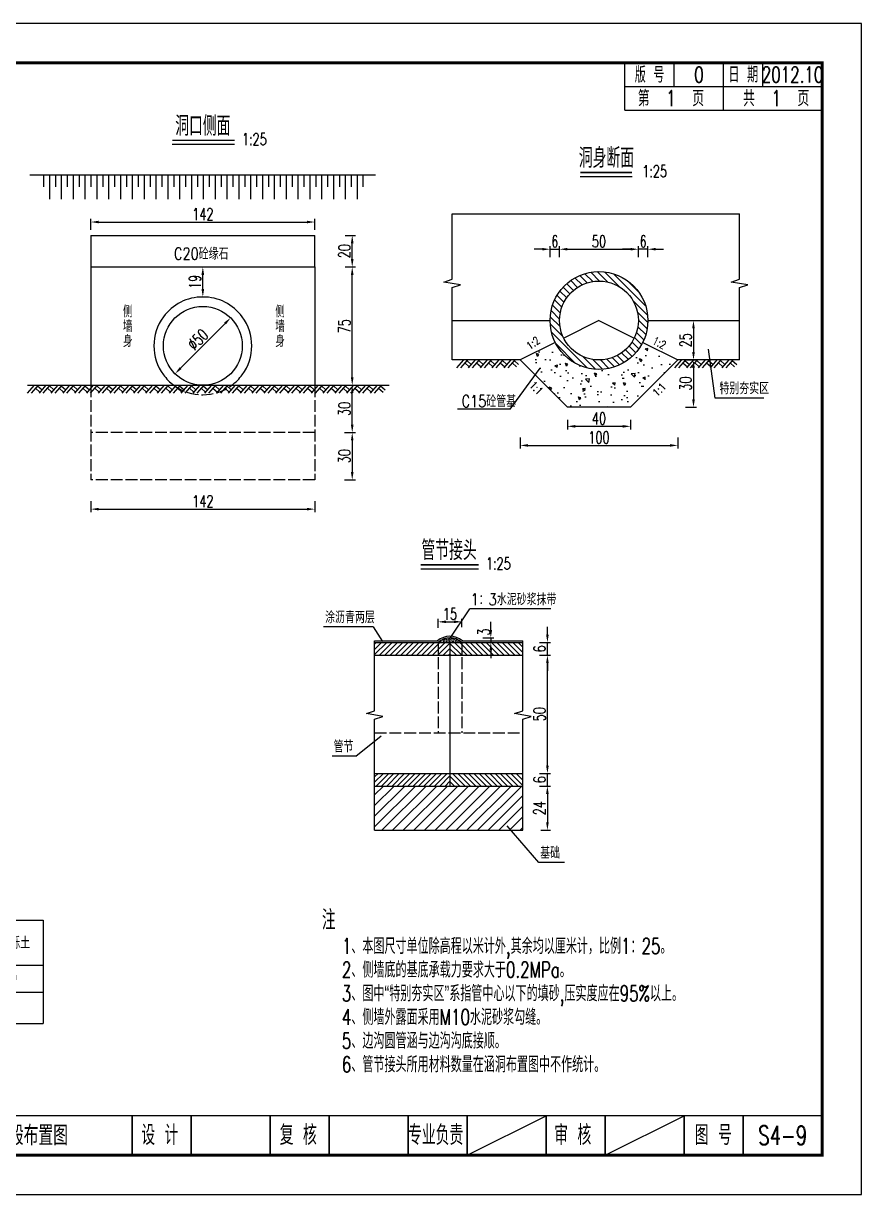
# Model space of a CAD drawing. Header units: millimetres. Extents: x -475 to 1205, y -1212 to 867.
# Drawn here: x 992.3 to 1204.8, y 569.9 to 866.9 of the extents above; entities that cross this region are included whole.
import ezdxf
from ezdxf.enums import TextEntityAlignment as Align

# ---------------------------------------------------------------- set-up
doc = ezdxf.new("R2010")
doc.units = ezdxf.units.MM
doc.header["$LTSCALE"] = 0.25
doc.header["$PDMODE"] = 32
doc.header["$PDSIZE"] = 0.5
doc.linetypes.add('ACAD_ISO02W100', pattern=[15, 12, -3])
for name, color, linetype in [('0_yellow', 2, 'Continuous'), ('1', 7, 'Continuous'), ('图框', 7, 'Continuous'), ('填充', 8, 'Continuous'), ('尺寸标注', 2, 'Continuous'), ('文字', 7, 'Continuous'), ('文字字符', 7, 'Continuous'), ('标注', 4, 'Continuous'), ('次轮廓线', 7, 'Continuous'), ('粗虚线', 1, 'Continuous'), ('结构', 7, 'Continuous'), ('钢筋1', 6, 'Continuous')]:
    doc.layers.add(name, color=color, linetype=linetype)
doc.styles.get("Standard").update_dxf_attribs({"font": 'simplex1.shx', "width": 0.7, "bigfont": 'hztxt.shx'})
doc.styles.add('text', font='romans__.shx', dxfattribs={"width": 0.8, "bigfont": 'hztxt.shx'})
doc.dimstyles.new('STANDARD-25', dxfattribs={"dimscale": 0, "dimtxt": 3, "dimasz": 2, "dimexe": 0.8, "dimexo": 1, "dimgap": 0.5, "dimtad": 1, "dimdec": 0, "dimlfac": 2.5, "dimzin": 9, "dimdsep": 46, "dimtxsty": 'Standard', "dimcen": 0.5, "dimclrd": 256, "dimclre": 256, "dimclrt": 7, "dimadec": 0, "dimazin": 2, "dimtfac": 1, "dimtdec": 0, "dimtix": 1, "dimtmove": 2, "dimatfit": 3, "dimfxl": 0, "dimtolj": 1, "dimtzin": 0, "dimlwd": -1, "dimlwe": -1, "dimarcsym": 0})
pattern_1 = [(45, (-134.8203, 480.7335), (-0.6735192, 0.6735192), [])]
pattern_2 = [(135, (-134.8203, 480.7335), (-0.6735192, -0.6735192), [])]

# ---------------------------------------------------------------- blocks, each defined once
blk = doc.blocks.new('*D41')
at = {"layer": 'Defpoints', "color": 0}
for p in [(1044.83, 792.25), (1030.73, 778.06)]:
    blk.add_point(p, dxfattribs=at)
at = {"layer": '标注'}
blk.add_line((1043.42, 790.83), (1032.14, 779.48), dxfattribs=at)
for points in [[(1043.18, 791.06), (1043.65, 790.59), (1044.83, 792.25)], [(1031.9, 779.72), (1032.37, 779.25), (1030.73, 778.06)]]:
    blk.add_solid(points, dxfattribs=at)
at = {"layer": '标注', "color": 7, "insert": (1036.51, 786.75), "char_height": 3, "attachment_point": 5, "rotation": 45.1685}
blk.add_mtext('\\A1;∅50', dxfattribs=at)
blk = doc.blocks.new('地面线')
at = {"layer": '填充'}
for p, q in [((-14.37, 0), (-16.14, -2)), ((-13.37, 0), (-15.14, -2)), ((-11.37, 0), (-13.14, -2)), ((-10.37, 0), (-12.14, -2)), ((-8.37, 0), (-10.14, -2)), ((-7.37, 0), (-9.14, -2)), ((-5.37, 0), (-7.14, -2)), ((-4.37, 0), (-6.14, -2)), ((-2.37, 0), (-4.14, -2)), ((-1.37, 0), (-3.14, -2)), ((-14.02, -0.75), (-12.89, -1.74)), ((-13.5, -0.15), (-12.37, -1.13)), ((-11.02, -0.75), (-9.89, -1.74)), ((-10.5, -0.15), (-9.37, -1.13)), ((-8.02, -0.75), (-6.89, -1.74)), ((-7.5, -0.15), (-6.37, -1.13)), ((-5.02, -0.75), (-3.89, -1.74)), ((-4.5, -0.15), (-3.37, -1.13)), ((-2.02, -0.75), (-0.89, -1.74)), ((-1.5, -0.15), (-0.37, -1.13))]:
    blk.add_line(p, q, dxfattribs=at)
blk = doc.blocks.new('*D42')
at = {"layer": 'Defpoints', "color": 0}
for p in [(1066.18, 816.55), (1009.38, 813.15), (1066.18, 813.15)]:
    blk.add_point(p, dxfattribs=at)
at = {"layer": '标注'}
for p, q in [((1009.38, 814.55), (1009.38, 817.35)), ((1066.18, 814.55), (1066.18, 817.35)), ((1011.38, 816.55), (1064.18, 816.55))]:
    blk.add_line(p, q, dxfattribs=at)
for points in [[(1011.38, 816.88), (1011.38, 816.22), (1009.38, 816.55)], [(1064.18, 816.88), (1064.18, 816.22), (1066.18, 816.55)]]:
    blk.add_solid(points, dxfattribs=at)
at = {"layer": '标注', "color": 7, "insert": (1037.78, 818.55), "char_height": 3, "attachment_point": 5}
blk.add_mtext('\\A1;142', dxfattribs=at)
blk = doc.blocks.new('*D43')
at = {"layer": 'Defpoints', "color": 0}
for p in [(1035.34, 805.15), (1037.78, 805.15), (1035.34, 797.55)]:
    blk.add_point(p, dxfattribs=at)
at = {"layer": '标注'}
for p, q in [((1036.34, 805.15), (1038.58, 805.15)), ((1037.78, 799.55), (1037.78, 803.15)), ((1036.34, 797.55), (1038.58, 797.55))]:
    blk.add_line(p, q, dxfattribs=at)
for points in [[(1037.44, 803.15), (1038.11, 803.15), (1037.78, 805.15)], [(1037.44, 799.55), (1038.11, 799.55), (1037.78, 797.55)]]:
    blk.add_solid(points, dxfattribs=at)
at = {"layer": '标注', "color": 7, "insert": (1035.78, 801.35), "char_height": 3, "attachment_point": 5, "rotation": 90}
blk.add_mtext('\\A1;19', dxfattribs=at)
blk = doc.blocks.new('*D44')
at = {"layer": 'Defpoints', "color": 0}
for p in [(1072.88, 805.15), (1075.67, 805.15), (1072.88, 775.15)]:
    blk.add_point(p, dxfattribs=at)
at = {"layer": '标注'}
for p, q in [((1073.88, 805.15), (1076.47, 805.15)), ((1075.67, 777.15), (1075.67, 803.15)), ((1073.88, 775.15), (1076.47, 775.15))]:
    blk.add_line(p, q, dxfattribs=at)
for points in [[(1075.33, 803.15), (1076, 803.15), (1075.67, 805.15)], [(1075.33, 777.15), (1076, 777.15), (1075.67, 775.15)]]:
    blk.add_solid(points, dxfattribs=at)
at = {"layer": '标注', "color": 7, "insert": (1073.67, 790.15), "char_height": 3, "attachment_point": 5, "rotation": 90}
blk.add_mtext('\\A1;75', dxfattribs=at)
blk = doc.blocks.new('*D45')
at = {"layer": 'Defpoints', "color": 0}
for p in [(1072.88, 813.15), (1075.67, 813.15), (1072.88, 805.15)]:
    blk.add_point(p, dxfattribs=at)
at = {"layer": '标注'}
for p, q in [((1073.88, 813.15), (1076.47, 813.15)), ((1075.67, 807.15), (1075.67, 811.15)), ((1073.88, 805.15), (1076.47, 805.15))]:
    blk.add_line(p, q, dxfattribs=at)
for points in [[(1075.33, 811.15), (1076, 811.15), (1075.67, 813.15)], [(1075.33, 807.15), (1076, 807.15), (1075.67, 805.15)]]:
    blk.add_solid(points, dxfattribs=at)
at = {"layer": '标注', "color": 7, "insert": (1073.67, 809.15), "char_height": 3, "attachment_point": 5, "rotation": 90}
blk.add_mtext('\\A1;20', dxfattribs=at)
blk = doc.blocks.new('*D47')
at = {"layer": 'Defpoints', "color": 0}
for p in [(1158.83, 791.57), (1158.83, 781.57), (1162.21, 781.57)]:
    blk.add_point(p, dxfattribs=at)
at = {"layer": '标注'}
for p, q in [((1160.21, 791.57), (1163.01, 791.57)), ((1162.21, 789.57), (1162.21, 783.57)), ((1160.21, 781.57), (1163.01, 781.57))]:
    blk.add_line(p, q, dxfattribs=at)
for points in [[(1161.87, 789.57), (1162.54, 789.57), (1162.21, 791.57)], [(1161.87, 783.57), (1162.54, 783.57), (1162.21, 781.57)]]:
    blk.add_solid(points, dxfattribs=at)
at = {"layer": '标注', "color": 7, "insert": (1160.21, 786.57), "char_height": 3, "attachment_point": 5, "rotation": 90}
blk.add_mtext('\\A1;25', dxfattribs=at)
blk = doc.blocks.new('*D48')
at = {"layer": 'Defpoints', "color": 0}
for p in [(1158.83, 781.57), (1158.83, 769.57), (1162.21, 769.57)]:
    blk.add_point(p, dxfattribs=at)
at = {"layer": '标注'}
for p, q in [((1160.21, 781.57), (1163.01, 781.57)), ((1162.21, 779.57), (1162.21, 771.57)), ((1160.21, 769.57), (1163.01, 769.57))]:
    blk.add_line(p, q, dxfattribs=at)
for points in [[(1161.87, 779.57), (1162.54, 779.57), (1162.21, 781.57)], [(1161.87, 771.57), (1162.54, 771.57), (1162.21, 769.57)]]:
    blk.add_solid(points, dxfattribs=at)
at = {"layer": '标注', "color": 7, "insert": (1160.21, 775.57), "char_height": 3, "attachment_point": 5, "rotation": 90}
blk.add_mtext('\\A1;30', dxfattribs=at)
blk = doc.blocks.new('*D49')
at = {"layer": 'Defpoints', "color": 0}
for p in [(1130.24, 767.42), (1146.24, 767.42), (1146.24, 764.74)]:
    blk.add_point(p, dxfattribs=at)
at = {"layer": '标注'}
for p, q in [((1130.24, 766.42), (1130.24, 763.94)), ((1146.24, 766.42), (1146.24, 763.94)), ((1132.24, 764.74), (1144.24, 764.74))]:
    blk.add_line(p, q, dxfattribs=at)
for points in [[(1132.24, 765.07), (1132.24, 764.4), (1130.24, 764.74)], [(1144.24, 765.07), (1144.24, 764.4), (1146.24, 764.74)]]:
    blk.add_solid(points, dxfattribs=at)
at = {"layer": '标注', "color": 7, "insert": (1138.24, 766.74), "char_height": 3, "attachment_point": 5}
blk.add_mtext('\\A1;40', dxfattribs=at)
blk = doc.blocks.new('*D50')
at = {"layer": 'Defpoints', "color": 0}
for p in [(1118.24, 765.81), (1158.24, 765.81), (1158.24, 759.9)]:
    blk.add_point(p, dxfattribs=at)
at = {"layer": '标注'}
for p, q in [((1118.24, 761.9), (1118.24, 759.1)), ((1158.24, 761.9), (1158.24, 759.1)), ((1120.24, 759.9), (1156.24, 759.9))]:
    blk.add_line(p, q, dxfattribs=at)
for points in [[(1120.24, 760.23), (1120.24, 759.56), (1118.24, 759.9)], [(1156.24, 760.23), (1156.24, 759.56), (1158.24, 759.9)]]:
    blk.add_solid(points, dxfattribs=at)
at = {"layer": '标注', "color": 7, "insert": (1138.24, 761.9), "char_height": 3, "attachment_point": 5}
blk.add_mtext('\\A1;100', dxfattribs=at)
blk = doc.blocks.new('*D51')
at = {"layer": 'Defpoints', "color": 0}
for p in [(1128.24, 809.65), (1125.84, 806.57), (1128.24, 806.57)]:
    blk.add_point(p, dxfattribs=at)
at = {"layer": '标注'}
for p, q in [((1123.84, 809.65), (1121.84, 809.65)), ((1125.84, 807.65), (1125.84, 810.45)), ((1125.84, 809.65), (1128.24, 809.65)), ((1128.24, 807.65), (1128.24, 810.45)), ((1130.24, 809.65), (1132.24, 809.65))]:
    blk.add_line(p, q, dxfattribs=at)
for points in [[(1123.84, 809.99), (1123.84, 809.32), (1125.84, 809.65)], [(1130.24, 809.99), (1130.24, 809.32), (1128.24, 809.65)]]:
    blk.add_solid(points, dxfattribs=at)
at = {"layer": '标注', "color": 7, "insert": (1127.04, 811.65), "char_height": 3, "attachment_point": 5}
blk.add_mtext('\\A1;6', dxfattribs=at)
blk = doc.blocks.new('*D52')
at = {"layer": 'Defpoints', "color": 0}
for p in [(1148.24, 809.65), (1128.24, 806.57), (1148.24, 806.57)]:
    blk.add_point(p, dxfattribs=at)
at = {"layer": '标注'}
for p, q in [((1128.24, 807.65), (1128.24, 810.45)), ((1130.24, 809.65), (1146.24, 809.65)), ((1148.24, 807.65), (1148.24, 810.45))]:
    blk.add_line(p, q, dxfattribs=at)
for points in [[(1130.24, 809.99), (1130.24, 809.32), (1128.24, 809.65)], [(1146.24, 809.99), (1146.24, 809.32), (1148.24, 809.65)]]:
    blk.add_solid(points, dxfattribs=at)
at = {"layer": '标注', "color": 7, "insert": (1138.24, 811.65), "char_height": 3, "attachment_point": 5}
blk.add_mtext('\\A1;50', dxfattribs=at)
blk = doc.blocks.new('*D53')
at = {"layer": 'Defpoints', "color": 0}
for p in [(1148.24, 809.65), (1148.24, 806.57), (1150.64, 806.57)]:
    blk.add_point(p, dxfattribs=at)
at = {"layer": '标注'}
for p, q in [((1146.24, 809.65), (1144.24, 809.65)), ((1148.24, 807.65), (1148.24, 810.45)), ((1150.64, 809.65), (1148.24, 809.65)), ((1150.64, 807.65), (1150.64, 810.45)), ((1152.64, 809.65), (1154.64, 809.65))]:
    blk.add_line(p, q, dxfattribs=at)
for points in [[(1146.24, 809.99), (1146.24, 809.32), (1148.24, 809.65)], [(1152.64, 809.99), (1152.64, 809.32), (1150.64, 809.65)]]:
    blk.add_solid(points, dxfattribs=at)
at = {"layer": '标注', "color": 7, "insert": (1149.44, 811.65), "char_height": 3, "attachment_point": 5}
blk.add_mtext('\\A1;6', dxfattribs=at)
blk = doc.blocks.new('*D54')
at = {"layer": 'Defpoints', "color": 0}
for p in [(1107.13, 711.12), (1107.34, 709.92), (1110.81, 709.92)]:
    blk.add_point(p, dxfattribs=at)
at = {"layer": '标注'}
for p, q in [((1110.81, 713.12), (1110.81, 715.12)), ((1108.81, 711.12), (1111.61, 711.12)), ((1108.81, 709.92), (1111.61, 709.92)), ((1110.81, 711.12), (1110.81, 709.92)), ((1110.81, 707.92), (1110.81, 705.92))]:
    blk.add_line(p, q, dxfattribs=at)
for points in [[(1110.48, 713.12), (1111.14, 713.12), (1110.81, 711.12)], [(1110.48, 707.92), (1111.14, 707.92), (1110.81, 709.92)]]:
    blk.add_solid(points, dxfattribs=at)
at = {"layer": '标注', "color": 7, "insert": (1109.06, 712.58), "char_height": 3, "attachment_point": 5, "rotation": 90}
blk.add_mtext('\\A1;3', dxfattribs=at)
blk = doc.blocks.new('*D55')
at = {"layer": 'Defpoints', "color": 0}
for p in [(1103.45, 715.16), (1103.45, 712.8), (1097.45, 712.6)]:
    blk.add_point(p, dxfattribs=at)
at = {"layer": '标注'}
for p, q in [((1097.45, 713.6), (1097.45, 715.96)), ((1103.45, 713.8), (1103.45, 715.96)), ((1099.45, 715.16), (1101.45, 715.16))]:
    blk.add_line(p, q, dxfattribs=at)
for points in [[(1099.45, 715.5), (1099.45, 714.83), (1097.45, 715.16)], [(1101.45, 715.5), (1101.45, 714.83), (1103.45, 715.16)]]:
    blk.add_solid(points, dxfattribs=at)
at = {"layer": '标注', "color": 7, "insert": (1100.45, 717.16), "char_height": 3, "attachment_point": 5}
blk.add_mtext('\\A1;15', dxfattribs=at)
blk = doc.blocks.new('*D56')
at = {"layer": 'Defpoints', "color": 0}
for p in [(1123.23, 673.52), (1122.48, 662.32), (1125.16, 662.32)]:
    blk.add_point(p, dxfattribs=at)
at = {"layer": '标注'}
for p, q in [((1124.23, 673.52), (1125.96, 673.52)), ((1125.16, 671.52), (1125.16, 664.32)), ((1123.48, 662.32), (1125.96, 662.32))]:
    blk.add_line(p, q, dxfattribs=at)
for points in [[(1124.83, 671.52), (1125.5, 671.52), (1125.16, 673.52)], [(1124.83, 664.32), (1125.5, 664.32), (1125.16, 662.32)]]:
    blk.add_solid(points, dxfattribs=at)
at = {"layer": '标注', "color": 7, "insert": (1123.16, 667.92), "char_height": 3, "attachment_point": 5, "rotation": 90}
blk.add_mtext('\\A1;24', dxfattribs=at)
blk = doc.blocks.new('*T57')
at = {"layer": '尺寸标注', "color": 1, "lineweight": -2}
for p, q in [((0, 0), (15, 0)), ((0, 0), (0, -11.36)), ((15, 0), (34.95, 0)), ((34.95, 0), (57.37, 0)), ((57.37, 0), (93.52, 0)), ((93.52, 0), (110.81, 0)), ((110.81, 0), (126.62, 0)), ((126.62, 0), (143.74, 0)), ((143.74, 0), (162.95, 0)), ((162.95, 0), (162.95, -11.36)), ((0, -11.36), (0, -18.18)), ((162.95, -11.36), (162.95, -18.18)), ((0, -18.18), (0, -26.18)), ((162.95, -18.18), (162.95, -26.18)), ((0, -26.18), (15, -26.18)), ((15, -26.18), (34.95, -26.18)), ((34.95, -26.18), (57.37, -26.18)), ((57.37, -26.18), (93.52, -26.18)), ((93.52, -26.18), (110.81, -26.18)), ((110.81, -26.18), (126.62, -26.18)), ((126.62, -26.18), (143.74, -26.18)), ((143.74, -26.18), (162.95, -26.18))]:
    blk.add_line(p, q, dxfattribs=at)
at = {"layer": '尺寸标注', "color": 7, "lineweight": -2}
for p, q in [((15, 0), (15, -11.36)), ((34.95, 0), (34.95, -11.36)), ((57.37, 0), (57.37, -11.36)), ((93.52, 0), (93.52, -11.36)), ((110.81, 0), (110.81, -11.36)), ((126.62, 0), (126.62, -11.36)), ((143.74, 0), (143.74, -11.36)), ((0, -11.36), (15, -11.36)), ((15, -11.36), (15, -18.18)), ((34.95, -11.36), (34.95, -18.18)), ((57.37, -11.36), (93.52, -11.36)), ((57.37, -11.36), (57.37, -18.18)), ((93.52, -11.36), (93.52, -18.18)), ((110.81, -11.36), (126.62, -11.36)), ((110.81, -11.36), (110.81, -18.18)), ((126.62, -11.36), (143.74, -11.36)), ((126.62, -11.36), (126.62, -18.18)), ((143.74, -11.36), (162.95, -11.36)), ((143.74, -11.36), (143.74, -18.18)), ((0, -18.18), (15, -18.18)), ((15, -18.18), (34.95, -18.18)), ((15, -18.18), (15, -26.18)), ((34.95, -18.18), (57.37, -18.18)), ((34.95, -18.18), (34.95, -26.18)), ((57.37, -18.18), (93.52, -18.18)), ((57.37, -18.18), (57.37, -26.18)), ((93.52, -18.18), (110.81, -18.18)), ((93.52, -18.18), (93.52, -26.18)), ((110.81, -18.18), (126.62, -18.18)), ((110.81, -18.18), (110.81, -26.18)), ((126.62, -18.18), (143.74, -18.18)), ((126.62, -18.18), (126.62, -26.18)), ((143.74, -18.18), (162.95, -18.18)), ((143.74, -18.18), (143.74, -26.18))]:
    blk.add_line(p, q, dxfattribs=at)
at = {"layer": '尺寸标注', "color": 0, "attachment_point": 5}
for s, insert, char_height, width in [('\\A1;{\\C7;C25钢筋        砼洞身        (m\\H0.28x;\\S3^ ;\\H3.571x;)}', (24.97, -9.09), 3, 17.1247), ('\\A1;{\\C7;C15砼          基础垫层       (m\\H0.28x;\\S3^ ;\\H3.571x;)}', (46.16, -9.09), 3, 19.6011), ('\\A1;{\\H0.75x;\\C7;M7.5砂浆砌片石\\P(m\\H0.28x;\\S3^ ;\\H3.571x;)}', (75.45, -5.68), 4, 33.3277), ('\\A1;{\\C7;C25砼     缘石        (m\\H0.28x;\\S3^ ;\\H3.571x;)}', (102.17, -9.09), 3, 14.4713), ('{\\C7;涵 长}', (7.5, -5.68), 3, 12.1778), ('{\\C7;钢筋}', (118.72, -5.68), 3, 12.9861), ('{\\C7;挖土方}', (135.18, -5.68), 3, 14.2948), ('{\\C7;(m)}', (7.5, -14.77), 3, 12.1778), ('{\\C7;侧墙身}', (75.45, -14.77), 3, 33.3277), ('{\\C7;(kg)}', (118.72, -14.77), 3, 12.9861), ('\\A1;{\\C7;(m\\H0.28x;\\S3^ ;\\H3.571x;)}', (135.18, -14.77), 3, 14.2948), ('\\A1;{\\C7;(m\\H0.28x;\\S3^ ;\\H3.571x;)}', (153.35, -14.77), 3, 16.3909), ('{\\C7;1', (7.5, -22.18), 3, 12.1778), ('{\\C7;0.11}', (24.97, -22.18), 3, 17.1247), ('{\\C7;0.23}', (46.16, -22.18), 3, 19.6011), ('{\\C7;2.20', (75.45, -22.18), 3, 33.3277), ('{\\C7;0.20', (102.17, -22.18), 3, 14.4713), ('{\\C7;4.3}', (118.72, -22.18), 3, 12.9861), ('{\\C7;1}', (135.18, -22.18), 3, 14.2948), ('{\\C7;1}', (153.35, -22.18), 3, 16.3909)]:
    blk.add_mtext(s, dxfattribs=dict(at, insert=insert, char_height=char_height, width=width))
at = {"layer": '尺寸标注', "color": 0, "insert": (153.35, -5.68), "char_height": 3, "width": 16.3909, "attachment_point": 5, "style": 'text'}
blk.add_mtext('{\\C7;回填砂砾土}', dxfattribs=at)
blk = doc.blocks.new('*D73')
at = {"layer": 'Defpoints', "color": 0}
for p in [(1009.38, 751.15), (1066.18, 751.15), (1066.18, 743.74)]:
    blk.add_point(p, dxfattribs=at)
at = {"layer": '标注'}
for p, q in [((1009.38, 745.74), (1009.38, 742.94)), ((1066.18, 745.74), (1066.18, 742.94)), ((1011.38, 743.74), (1064.18, 743.74))]:
    blk.add_line(p, q, dxfattribs=at)
for points in [[(1011.38, 744.07), (1011.38, 743.41), (1009.38, 743.74)], [(1064.18, 744.07), (1064.18, 743.41), (1066.18, 743.74)]]:
    blk.add_solid(points, dxfattribs=at)
at = {"layer": '标注', "color": 7, "insert": (1037.78, 745.74), "char_height": 3, "attachment_point": 5}
blk.add_mtext('\\A1;142', dxfattribs=at)
blk = doc.blocks.new('*D78')
at = {"layer": 'Defpoints', "color": 0}
for p in [(1066.18, 763.15), (1066.18, 751.15), (1075.67, 751.15)]:
    blk.add_point(p, dxfattribs=at)
at = {"layer": '标注'}
for p, q in [((1073.67, 763.15), (1076.47, 763.15)), ((1075.67, 761.15), (1075.67, 753.15)), ((1073.67, 751.15), (1076.47, 751.15))]:
    blk.add_line(p, q, dxfattribs=at)
for points in [[(1075.33, 761.15), (1076, 761.15), (1075.67, 763.15)], [(1075.33, 753.15), (1076, 753.15), (1075.67, 751.15)]]:
    blk.add_solid(points, dxfattribs=at)
at = {"layer": '标注', "color": 7, "insert": (1073.67, 757.15), "char_height": 3, "attachment_point": 5, "rotation": 90}
blk.add_mtext('\\A1;30', dxfattribs=at)
blk = doc.blocks.new('*D79')
at = {"layer": 'Defpoints', "color": 0}
for p in [(1066.18, 775.15), (1075.67, 775.15), (1066.18, 763.15)]:
    blk.add_point(p, dxfattribs=at)
at = {"layer": '标注'}
for p, q in [((1073.67, 775.15), (1076.47, 775.15)), ((1075.67, 765.15), (1075.67, 773.15)), ((1073.67, 763.15), (1076.47, 763.15))]:
    blk.add_line(p, q, dxfattribs=at)
for points in [[(1075.33, 773.15), (1076, 773.15), (1075.67, 775.15)], [(1075.33, 765.15), (1076, 765.15), (1075.67, 763.15)]]:
    blk.add_solid(points, dxfattribs=at)
at = {"layer": '标注', "color": 7, "insert": (1073.67, 769.15), "char_height": 3, "attachment_point": 5, "rotation": 90}
blk.add_mtext('\\A1;30', dxfattribs=at)
blk = doc.blocks.new('*D83')
at = {"layer": 'Defpoints', "color": 0}
for p in [(1119.55, 676.72), (1125.16, 676.72), (1119.55, 673.52)]:
    blk.add_point(p, dxfattribs=at)
at = {"layer": '标注'}
for p, q in [((1125.16, 678.72), (1125.16, 680.72)), ((1123.16, 676.72), (1125.96, 676.72)), ((1125.16, 673.52), (1125.16, 676.72)), ((1123.16, 673.52), (1125.96, 673.52)), ((1125.16, 671.52), (1125.16, 669.52))]:
    blk.add_line(p, q, dxfattribs=at)
for points in [[(1124.83, 678.72), (1125.5, 678.72), (1125.16, 676.72)], [(1124.83, 671.52), (1125.5, 671.52), (1125.16, 673.52)]]:
    blk.add_solid(points, dxfattribs=at)
at = {"layer": '标注', "color": 7, "insert": (1123.16, 675.12), "char_height": 3, "attachment_point": 5, "rotation": 90}
blk.add_mtext('\\A1;6', dxfattribs=at)
blk = doc.blocks.new('*D84')
at = {"layer": 'Defpoints', "color": 0}
for p in [(1119.55, 706.72), (1125.16, 706.72), (1119.55, 676.72)]:
    blk.add_point(p, dxfattribs=at)
at = {"layer": '标注'}
for p, q in [((1123.16, 706.72), (1125.96, 706.72)), ((1125.16, 678.72), (1125.16, 704.72)), ((1123.16, 676.72), (1125.96, 676.72))]:
    blk.add_line(p, q, dxfattribs=at)
for points in [[(1124.83, 704.72), (1125.5, 704.72), (1125.16, 706.72)], [(1124.83, 678.72), (1125.5, 678.72), (1125.16, 676.72)]]:
    blk.add_solid(points, dxfattribs=at)
at = {"layer": '标注', "color": 7, "insert": (1123.16, 691.72), "char_height": 3, "attachment_point": 5, "rotation": 90}
blk.add_mtext('\\A1;50', dxfattribs=at)
blk = doc.blocks.new('*D85')
at = {"layer": 'Defpoints', "color": 0}
for p in [(1119.55, 709.92), (1125.16, 709.92), (1119.55, 706.72)]:
    blk.add_point(p, dxfattribs=at)
at = {"layer": '标注'}
for p, q in [((1125.16, 711.92), (1125.16, 713.92)), ((1123.16, 709.92), (1125.96, 709.92)), ((1125.16, 706.72), (1125.16, 709.92)), ((1123.16, 706.72), (1125.96, 706.72)), ((1125.16, 704.72), (1125.16, 702.72))]:
    blk.add_line(p, q, dxfattribs=at)
for points in [[(1124.83, 711.92), (1125.5, 711.92), (1125.16, 709.92)], [(1124.83, 704.72), (1125.5, 704.72), (1125.16, 706.72)]]:
    blk.add_solid(points, dxfattribs=at)
at = {"layer": '标注', "color": 7, "insert": (1123.16, 708.32), "char_height": 3, "attachment_point": 5, "rotation": 90}
blk.add_mtext('\\A1;6', dxfattribs=at)
blk = doc.blocks.new('series')
at = {"width": 0.75}
for tag, height, p in [('页码', 4, (-35, -19)), ('图名', 5, (-220, -282)), ('图号', 5, (-20, -282))]:
    blk.add_attdef(tag, text='', height=height, dxfattribs=at).set_placement(p, align=Align.MIDDLE_CENTER)
blk = doc.blocks.new('123')
at = {"layer": '图框', "color": 2}
blk.add_lwpolyline([(370.03, 635.68), (370.03, 932.68), (-49.97, 932.68), (-49.97, 635.68)], close=True, dxfattribs=at)

msp = doc.modelspace()

# ---------------------------------------------------------------- hatches: boundary and pattern name
at = {"layer": '0_yellow'}
h = msp.add_hatch(dxfattribs=at)
h.set_pattern_fill('AR-SAND', scale=0.01, style=0)
h.set_pattern_definition([(37.5, (747.25977, 470.98184), (-0.0160003, 0.48941324), [0, -0.38608, 0, -0.4318, 0, -0.41275]), (7.5, (747.25977, 470.98184), (0.4495233, 0.7168251), [0, -0.20828, 0, -0.34798, 0, -0.13335]), (327.5, (746.94735, 470.98184), (0.79099237, 0.0014372), [0, -0.127, 0, -0.4572, 0, -0.5969]), (317.5, (746.94735, 470.98184), (0.7635565, 0.2229293), [0, -0.0635, 0, -0.29972, 0, -0.3429])])
h.paths.add_polyline_path([(1103.45, 709.917, 0.4), (1097.45, 709.917)])
at = {"layer": '填充'}
h = msp.add_hatch(dxfattribs=at)
h.set_pattern_fill('ANSI31', color=256, scale=0.4, angle=90, style=0)
h.set_pattern_definition([(135, (493.9563, 583.8658), (-0.8980256, -0.8980256), [])])
h.paths.add_polyline_path([(1150.641, 791.571, 1), (1125.841, 791.571, 1)])
h.paths.add_polyline_path([(1128.241, 791.571, -1), (1148.241, 791.571, -1)], flags=16)
h = msp.add_hatch(dxfattribs=at)
h.set_pattern_fill('AR-CONC', color=256, scale=0.04, angle=90, style=0)
h.set_pattern_definition([(140, (493.9563, 583.866), (0.637563, 7.287387), [0.762, -8.382]), (85, (493.956, 583.866), (-7.642266, -1.40971), [0.6096, -6.7056]), (190.451, (494.0094, 584.473), (-7.00467, 5.8777), [0.6476, -7.1236]), (136.1842, (491.924, 583.866), (1.68169, 10.84316), [1.143, -12.573]), (186.6356, (492.064, 584.769), (-9.89702, 9.49617), [0.9714, -10.6854]), (81.184, (491.924, 583.866), (-9.897, 9.49618), [0.9144, -10.0584]), (111, (492.4323, 584.882), (4.09062, 6.064595), [0.762, -8.382]), (56, (492.432, 584.882), (-7.36752, 2.47208), [0.6096, -6.7056]), (161.4514, (492.773, 585.387), (-3.276914, 8.53666), [0.6476, -7.1236]), (127.5, (493.9563, 583.8658), (-3.382202, 0.123544), [0, -6.62432, 0, -6.8072, 0, -6.731]), (97.5, (493.9563, 583.866), (-4.007223, 2.672787), [0, -3.88112, 0, -6.47192, 0, -2.5654]), (57.5, (493.9563, 581.6001), (0.22915, 5.423624), [0, -2.54, 0, -7.9248, 0, -10.5156]), (47.5, (493.9563, 580.584), (-1.01706, 5.925167), [0, -3.302, 0, -5.26288, 0, -7.4676])])
h.paths.add_polyline_path([(1130.909, 781.571), (1118.241, 781.571), (1130.241, 769.571), (1146.241, 769.571), (1158.241, 781.571), (1145.573, 781.571, -0.3273268)])
h.paths.add_polyline_path([(1158.241, 781.571), (1149.332, 786.025, -0.1191792), (1145.573, 781.571)])
h.paths.add_polyline_path([(1130.909, 781.571, -0.1191792), (1127.15, 786.025), (1118.241, 781.571)])
h = msp.add_hatch(dxfattribs=at)
h.set_pattern_fill('ANSI31', color=256, scale=0.3, style=0)
h.set_pattern_definition(pattern_1)
h.paths.add_polyline_path([(1081.355, 709.917), (1081.355, 706.717), (1097.45, 706.717), (1097.45, 709.917)])
h.paths.add_polyline_path([(1097.45, 706.717), (1100.45, 706.717), (1100.45, 709.917), (1097.45, 709.917)])
h = msp.add_hatch(dxfattribs=at)
h.set_pattern_fill('ANSI31', color=256, scale=0.3, angle=90, style=0)
h.set_pattern_definition(pattern_2)
h.paths.add_polyline_path([(1103.45, 706.717), (1103.45, 709.917), (1100.45, 709.917), (1100.45, 706.717)])
h.paths.add_polyline_path([(1118.941, 706.717), (1118.941, 709.917), (1103.45, 709.917), (1103.45, 706.717)])
h = msp.add_hatch(dxfattribs=at)
h.set_pattern_fill('ANSI31', color=256, scale=0.3, style=0)
h.set_pattern_definition(pattern_1)
h.paths.add_polyline_path([(1081.355, 676.717), (1081.355, 673.517), (1100.45, 673.517), (1100.45, 676.717)])
h = msp.add_hatch(dxfattribs=at)
h.set_pattern_fill('ANSI31', color=256, scale=0.3, angle=90, style=0)
h.set_pattern_definition(pattern_2)
h.paths.add_polyline_path([(1100.45, 676.717), (1100.45, 673.517), (1118.941, 673.517), (1118.941, 676.717)])
h = msp.add_hatch(dxfattribs=at)
h.set_pattern_fill('ANSI31', color=256, scale=0.6, style=0)
h.set_pattern_definition([(45, (853.5595, 505.415), (-1.347038, 1.347038), [])])
h.paths.add_polyline_path([(1081.355, 673.517), (1081.355, 662.317), (1118.941, 662.317), (1118.941, 673.517)])

# ---------------------------------------------------------------- linework, layer by layer
at = {"ltscale": 2}
for p, q in [((1100.995, 791.571), (1125.841, 791.571)), ((1138.241, 791.571), (1129.297, 787.099)), ((1138.241, 791.571), (1147.185, 787.099)), ((1150.641, 791.571), (1173.852, 791.571)), ((1118.241, 781.571), (1100.995, 781.571)), ((1173.852, 781.571), (1158.241, 781.571)), ((1081.355, 710.317), (1097.294, 710.317)), ((1103.605, 710.317), (1118.941, 710.317))]:
    msp.add_line(p, q, dxfattribs=at)
at = {"color": 2}
for p, q in [((1081.355, 692.912), (1081.355, 710.317)), ((1081.355, 662.317), (1081.355, 689.897))]:
    msp.add_line(p, q, dxfattribs=at)
for points, const_width in [([(1194.834, 856.915), (814.834, 856.915), (814.834, 579.915), (1194.834, 579.915), (1194.834, 856.915)], 0.7), ([(814.834, 589.915), (1194.834, 589.915)], 0.4), ([(1089.834, 579.915), (1089.834, 589.915)], 0.4), ([(1104.834, 579.915), (1104.834, 589.915)], 0.4), ([(1124.834, 579.915), (1124.834, 589.915)], 0.4), ([(1139.834, 579.915), (1139.834, 589.915)], 0.4), ([(1159.834, 579.915), (1159.834, 589.915)], 0.4), ([(1174.834, 579.915), (1174.834, 589.915)], 0.4)]:
    msp.add_lwpolyline(points, dxfattribs=dict(const_width=const_width))
at = {"ltscale": 2}
for points in [[(1100.995, 781.571), (1100.995, 799.937), (1103.095, 800.637), (1098.895, 801.337), (1100.995, 802.037), (1100.995, 818.615)], [(1173.852, 781.571), (1173.852, 799.937), (1175.952, 800.637), (1171.752, 801.337), (1173.852, 802.037), (1173.852, 818.615)], [(1081.355, 662.317), (1081.355, 690.474), (1083.455, 691.174), (1079.255, 691.874), (1081.355, 692.574), (1081.355, 710.317)], [(1118.941, 662.317), (1118.941, 690.474), (1121.041, 691.174), (1116.841, 691.874), (1118.941, 692.574), (1118.941, 710.317)]]:
    msp.add_lwpolyline(points, dxfattribs=at)
for radius, start, end in [(4.75, 48.36293, 131.63707), (4.35, 46.39718, 133.60282)]:
    msp.add_arc((1100.45, 706.767), radius, start, end, dxfattribs=at)
at = {"layer": '1', "color": 1}
for p, q in [((1009.378, 813.155), (1066.178, 813.155)), ((1009.378, 813.155), (1009.378, 805.155)), ((1066.178, 805.155), (1066.178, 813.155)), ((1009.378, 805.155), (1066.178, 805.155)), ((1009.378, 805.155), (1009.378, 775.155)), ((1066.178, 805.155), (1066.178, 775.155)), ((1127.15, 786.025), (1118.241, 781.571)), ((1149.332, 786.025), (1158.241, 781.571)), ((1118.241, 781.571), (1130.241, 769.571)), ((1158.241, 781.571), (1146.241, 769.571)), ((1146.241, 769.571), (1130.241, 769.571)), ((1081.355, 709.917), (1118.941, 709.917)), ((1081.355, 706.717), (1118.941, 706.717)), ((1081.355, 676.717), (1118.941, 676.717)), ((1081.355, 673.517), (1118.941, 673.517)), ((1081.355, 662.317), (1118.941, 662.317))]:
    msp.add_line(p, q, dxfattribs=at)
for centre, radius in [((1138.241, 791.571), 12.4), ((1138.241, 791.571), 10), ((1037.778, 785.155), 10)]:
    msp.add_circle(centre, radius, dxfattribs=at)
for start, end in [(36.24932, 143.75068), (143.75068, 216.24932), (323.75068, 36.24932), (216.24932, 233.75068), (306.24932, 323.75068)]:
    msp.add_arc((1037.778, 785.155), 12.4, start, end, dxfattribs=at)
at = {"layer": '图框', "const_width": 0.4}
for points in [[(1019.834, 579.915), (1019.834, 589.915)], [(1034.834, 579.915), (1034.834, 589.915)], [(1054.834, 579.915), (1054.834, 589.915)], [(1069.834, 579.915), (1069.834, 589.915)], [(1089.834, 579.915), (1089.834, 589.915)]]:
    msp.add_lwpolyline(points, dxfattribs=at)
at = {"layer": '文字'}
for p, q in [((1030.022, 836.257), (1045.821, 836.257)), ((993.869, 828.522), (1081.598, 828.522)), ((997.397, 828.522), (997.397, 825.492)), ((998.897, 828.522), (998.897, 822.358)), ((1000.397, 828.522), (1000.397, 825.492)), ((1001.897, 828.522), (1001.897, 822.358)), ((1003.397, 828.522), (1003.397, 825.492)), ((1004.897, 828.522), (1004.897, 822.358)), ((1006.397, 828.522), (1006.397, 825.492)), ((1007.897, 828.522), (1007.897, 822.358)), ((1009.397, 828.522), (1009.397, 825.492)), ((1010.897, 828.522), (1010.897, 822.358)), ((1012.397, 828.522), (1012.397, 825.492)), ((1013.897, 828.522), (1013.897, 822.358)), ((1015.397, 828.522), (1015.397, 825.492)), ((1016.897, 828.522), (1016.897, 822.358)), ((1018.397, 828.522), (1018.397, 825.492)), ((1019.897, 828.522), (1019.897, 822.358)), ((1021.397, 828.522), (1021.397, 825.492)), ((1022.897, 828.522), (1022.897, 822.358)), ((1024.397, 828.522), (1024.397, 825.492)), ((1025.897, 828.522), (1025.897, 822.358)), ((1027.397, 828.522), (1027.397, 825.492)), ((1028.897, 828.522), (1028.897, 822.358)), ((1030.397, 828.522), (1030.397, 825.492)), ((1031.897, 828.522), (1031.897, 822.358)), ((1033.397, 828.522), (1033.397, 825.492)), ((1034.897, 828.522), (1034.897, 822.358)), ((1036.397, 828.522), (1036.397, 825.492)), ((1037.897, 828.522), (1037.897, 822.358)), ((1039.397, 828.522), (1039.397, 825.492)), ((1040.897, 828.522), (1040.897, 822.358)), ((1042.397, 828.522), (1042.397, 825.492)), ((1043.897, 828.522), (1043.897, 822.358)), ((1045.397, 828.522), (1045.397, 825.492)), ((1046.897, 828.522), (1046.897, 822.358)), ((1048.397, 828.522), (1048.397, 825.492)), ((1049.897, 828.522), (1049.897, 822.358)), ((1051.397, 828.522), (1051.397, 825.492)), ((1052.897, 828.522), (1052.897, 822.358)), ((1054.397, 828.522), (1054.397, 825.492)), ((1055.897, 828.522), (1055.897, 822.358)), ((1057.397, 828.522), (1057.397, 825.492)), ((1058.897, 828.522), (1058.897, 822.358)), ((1060.397, 828.522), (1060.397, 825.492)), ((1061.897, 828.522), (1061.897, 822.358)), ((1063.397, 828.522), (1063.397, 825.492)), ((1064.897, 828.522), (1064.897, 822.358)), ((1066.397, 828.522), (1066.397, 825.492)), ((1067.897, 828.522), (1067.897, 822.358)), ((1069.397, 828.522), (1069.397, 825.492)), ((1070.897, 828.522), (1070.897, 822.358)), ((1072.397, 828.522), (1072.397, 825.492)), ((1073.897, 828.522), (1073.897, 822.358)), ((1075.397, 828.522), (1075.397, 825.492)), ((1076.897, 828.522), (1076.897, 822.358)), ((1078.397, 828.522), (1078.397, 825.492)), ((1133.475, 828.13), (1146.632, 828.13)), ((1100.995, 818.615), (1173.852, 818.615)), ((993.342, 775.155), (1085.029, 775.155)), ((1093.061, 728.64), (1107.701, 728.64))]:
    msp.add_line(p, q, dxfattribs=at)
at = {"layer": '文字', "const_width": 0.4}
for points in [[(1030.022, 837.257), (1045.821, 837.257)], [(1133.475, 829.13), (1146.632, 829.13)], [(1093.061, 729.64), (1107.701, 729.64)]]:
    msp.add_lwpolyline(points, dxfattribs=at)
at = {"layer": '标注'}
for p, q in [((1167.736, 771.901), (1166.043, 784.32)), ((1115.699, 769.123), (1123.302, 779.502)), ((1180.079, 771.901), (1167.736, 771.901)), ((1115.699, 769.123), (1102.362, 769.123)), ((1100.179, 710.527), (1105.533, 718.45)), ((1126.069, 718.45), (1105.533, 718.45)), ((1080.954, 713.893), (1068.419, 713.893)), ((1080.954, 713.893), (1083.324, 710.174)), ((1076.561, 681.11), (1082.965, 686.291)), ((1076.561, 681.11), (1070.576, 681.11)), ((1122.965, 654.17), (1114.976, 663.44)), ((1129.463, 654.17), (1122.965, 654.17))]:
    msp.add_line(p, q, dxfattribs=at)
at = {"layer": '次轮廓线'}
for p, q in [((1144.834, 844.915), (1144.834, 856.915)), ((1157.334, 850.915), (1157.334, 856.915)), ((1169.834, 850.915), (1169.834, 856.915)), ((1179.834, 850.915), (1179.834, 856.915)), ((1144.834, 850.915), (1194.834, 850.915)), ((1169.834, 844.915), (1169.834, 850.915)), ((1144.834, 844.915), (1194.834, 844.915))]:
    msp.add_line(p, q, dxfattribs=at)
at = {"layer": '粗虚线', "linetype": 'ACAD_ISO02W100'}
for p, q in [((1009.378, 775.155), (1009.378, 751.155)), ((1066.178, 775.155), (1066.178, 751.155)), ((1066.178, 763.155), (1009.378, 763.155)), ((1066.178, 751.155), (1009.378, 751.155)), ((1097.45, 709.917), (1097.45, 687.006)), ((1103.45, 709.917), (1103.45, 687.006)), ((1081.355, 687.006), (1118.941, 687.006))]:
    msp.add_line(p, q, dxfattribs=at)
msp.add_arc((1037.778, 785.155), 12.4, 233.75068, 306.24932, dxfattribs=at)
at = {"layer": '结构'}
for p, q in [((1104.834, 579.915), (1124.834, 589.915)), ((1139.834, 579.915), (1159.834, 589.915))]:
    msp.add_line(p, q, dxfattribs=at)
at = {"layer": '钢筋1'}
msp.add_line((1100.45, 709.917), (1100.45, 673.517), dxfattribs=at)

# ---------------------------------------------------------------- block references
ref = msp.add_blockref('series', (1204.834, 866.915))
ref.add_attrib('页码', '第  1  页    共  1  页', dxfattribs={"height": 4, "width": 0.75}).set_placement((1169.834, 847.915), align=Align.MIDDLE_CENTER)
ref.add_attrib('图名', '边沟圆管涵一般布置图', dxfattribs={"height": 5, "width": 0.75}).set_placement((984.834, 584.915), align=Align.MIDDLE_CENTER)
ref.add_attrib('图号', 'S4-9', dxfattribs={"height": 4.8, "width": 0.7}).set_placement((1184.834, 584.915), align=Align.MIDDLE_CENTER)
msp.add_blockref('*T57', (834.34, 639.464))
at = {"layer": '填充'}
for p in [(1118.241, 781.571), (1173.539, 781.571), (1009.378, 775.155), (1024.378, 775.155), (1039.378, 775.155), (1054.378, 775.155), (1069.378, 775.155), (1084.378, 775.155)]:
    msp.add_blockref('地面线', p, dxfattribs=at)
at = {"layer": '标注'}
msp.add_blockref('123', (834.809, -65.766), dxfattribs=at)

# ---------------------------------------------------------------- texts
at = {"width": 0.7}
for s, p in [('审 核', (1131.598, 585.009)), ('专业负责', (1096.824, 585.009)), ('图 号', (1167.217, 585.009))]:
    msp.add_text(s, height=5, dxfattribs=at).set_placement(p, align=Align.MIDDLE_CENTER)
at = {"layer": '图框', "width": 0.7}
for s, p in [('设 计', (1026.879, 585.009)), ('复 核', (1061.974, 585.009))]:
    msp.add_text(s, height=5, dxfattribs=at).set_placement(p, align=Align.MIDDLE_CENTER)
at = {"layer": '文字', "width": 0.7}
for s, height, p in [('版 号', 4, (1151.084, 853.915)), ('0', 4, (1163.584, 853.915)), ('日 期', 4, (1174.834, 853.915)), ('2012.10', 4, (1187.334, 853.915)), ('洞口侧面', 5, (1037.782, 840.927)), ('1:25', 3, (1050.843, 837.556)), ('洞身断面', 5, (1140.124, 832.8)), ('1:25', 3, (1152.347, 829.429)), ('管节接头', 5, (1100.226, 733.31)), ('1:25', 3, (1112.723, 729.939))]:
    msp.add_text(s, height=height, dxfattribs=at).set_placement(p, align=Align.MIDDLE_CENTER)
at = {"layer": '文字'}
for s, height, width, p in [('C20砼缘石', 3, 0.8, (1030.461, 807.024)), ('特别夯实区', 3, 0.8, (1168.777, 772.879)), ('C15砼管基', 3, 0.8, (1103.404, 769.612)), ('1：3水泥砂浆抹带', 3, 0.8, (1105.694, 719.37)), ('涂沥青两层', 3, 0.8, (1068.783, 714.814)), ('管节', 3, 0.8, (1070.939, 682.031)), ('基础', 3, 0.8, (1123.329, 655.09)), ('注', 5, 0.7, (1067.968, 637.072))]:
    msp.add_text(s, height=height, dxfattribs=dict(at, width=width)).set_placement(p)
at = {"layer": '文字', "attachment_point": 1}
for s, insert, char_height, width, line_spacing_factor in [('侧墙身', (1017.539, 795.379), 3, 2.53746, 0.75), ('侧墙身', (1056.167, 795.379), 3, 2.53746, 0.75), ('1、本图尺寸单位除高程以米计外,其余均以厘米计，比例1：25。\\P2、侧墙底的基底承载力要求大于0.2MPa。\\P3、图中“特别夯实区”系指管中心以下的填砂,压实度应在95%以上。\\P4、侧墙外露面采用M10水泥砂浆勾缝。\\P5、边沟圆管涵与边沟沟底接顺。\\P6、管节接头所用材料数量在涵洞布置图中不作统计。', (1073.043, 634.93), 4, 123.61773, 0.9)]:
    msp.add_mtext(s, dxfattribs=dict(at, insert=insert, char_height=char_height, width=width, line_spacing_factor=line_spacing_factor))
at = {"layer": '文字字符', "style": 'text', "width": 0.8}
for s, rotation, p in [('1:2', 35.97608, (1120.724, 784.044)), ('1:2', 333.43495, (1151.576, 785.778)), ('1:1', 315, (1120.444, 774.968)), ('1:1', 45, (1152.999, 772.139))]:
    msp.add_text(s, height=2, rotation=rotation, dxfattribs=at).set_placement(p)

# ---------------------------------------------------------------- dimensions: what is measured, and where the dimension line sits
at = {"layer": '标注'}
for base, p1, p2, picture, middle in [((1066.178, 816.55), (1009.378, 813.155), (1066.178, 813.155), '*D42', (1037.778, 818.55)), ((1128.241, 809.653), (1125.841, 806.57), (1128.241, 806.57), '*D51', (1127.041, 811.653)), ((1148.241, 809.653), (1128.241, 806.57), (1148.241, 806.57), '*D52', (1138.241, 811.653)), ((1148.241, 809.653), (1150.641, 806.57), (1148.241, 806.57), '*D53', (1149.441, 811.653)), ((1146.241, 764.736), (1130.241, 767.416), (1146.241, 767.416), '*D49', (1138.241, 766.736)), ((1158.241, 759.896), (1118.241, 765.809), (1158.241, 765.809), '*D50', (1138.241, 761.896)), ((1066.178, 743.742), (1009.378, 751.155), (1066.178, 751.155), '*D73', (1037.778, 745.742)), ((1103.45, 715.164), (1097.45, 712.601), (1103.45, 712.804), '*D55', (1100.45, 717.164))]:
    dim = msp.add_linear_dim(base=base, p1=p1, p2=p2, dimstyle='STANDARD-25', override={"dimscale": 1}, dxfattribs=at)
    dim.commit()
    dim.dimension.update_dxf_attribs({"geometry": picture, "text_midpoint": middle})
for base, p1, p2, picture, middle in [((1075.665, 813.155), (1072.876, 805.155), (1072.876, 813.155), '*D45', (1073.665, 809.155)), ((1037.778, 805.155), (1035.338, 797.555), (1035.338, 805.155), '*D43', (1035.778, 801.355)), ((1075.665, 805.155), (1072.876, 775.155), (1072.876, 805.155), '*D44', (1073.665, 790.155)), ((1162.208, 781.571), (1158.827, 791.571), (1158.827, 781.571), '*D47', (1160.208, 786.571)), ((1162.208, 769.571), (1158.827, 781.571), (1158.827, 769.571), '*D48', (1160.208, 775.571)), ((1075.665, 775.155), (1066.178, 763.155), (1066.178, 775.155), '*D79', (1073.665, 769.155)), ((1075.665, 751.155), (1066.178, 763.155), (1066.178, 751.155), '*D78', (1073.665, 757.155))]:
    dim = msp.add_linear_dim(base=base, p1=p1, p2=p2, angle=90, dimstyle='STANDARD-25', override={"dimscale": 1}, dxfattribs=at)
    dim.commit()
    dim.dimension.update_dxf_attribs({"geometry": picture, "text_midpoint": middle})
dim = msp.add_diameter_dim_2p(p1=(1044.828, 792.247), p2=(1030.728, 778.063), dimstyle='STANDARD-25', override={"dimscale": 1}, dxfattribs=at)
dim.commit()
dim.dimension.update_dxf_attribs({"geometry": '*D41', "text_midpoint": (1036.513, 786.747), "dimtype": 163})
dim = msp.add_linear_dim(base=(1110.809, 709.917), p1=(1107.129, 711.117), p2=(1107.336, 709.917), angle=90, dimstyle='STANDARD-25', override={"dimscale": 1}, dxfattribs=at)
dim.commit()
dim.dimension.update_dxf_attribs({"geometry": '*D54', "text_midpoint": (1109.059, 712.582), "dimtype": 160})
for base, p1, p2, text, picture, middle in [((1125.165, 709.917), (1119.548, 706.717), (1119.548, 709.917), '6', '*D85', (1123.165, 708.317)), ((1125.165, 706.717), (1119.548, 676.717), (1119.548, 706.717), '50', '*D84', (1123.165, 691.717)), ((1125.165, 662.317), (1123.228, 673.517), (1122.484, 662.317), '24', '*D56', (1123.165, 667.917))]:
    dim = msp.add_linear_dim(base=base, p1=p1, p2=p2, angle=90, text=text, dimstyle='STANDARD-25', override={"dimscale": 1}, dxfattribs=at)
    dim.commit()
    dim.dimension.update_dxf_attribs({"geometry": picture, "text_midpoint": middle})
dim = msp.add_aligned_dim(p1=(1119.548, 673.517), p2=(1119.548, 676.717), distance=-5.617, text='6', dimstyle='STANDARD-25', override={"dimscale": 1}, dxfattribs=at)
dim.commit()
dim.dimension.update_dxf_attribs({"geometry": '*D83', "text_midpoint": (1123.165, 675.117)})

doc.saveas('drawing.dxf')
